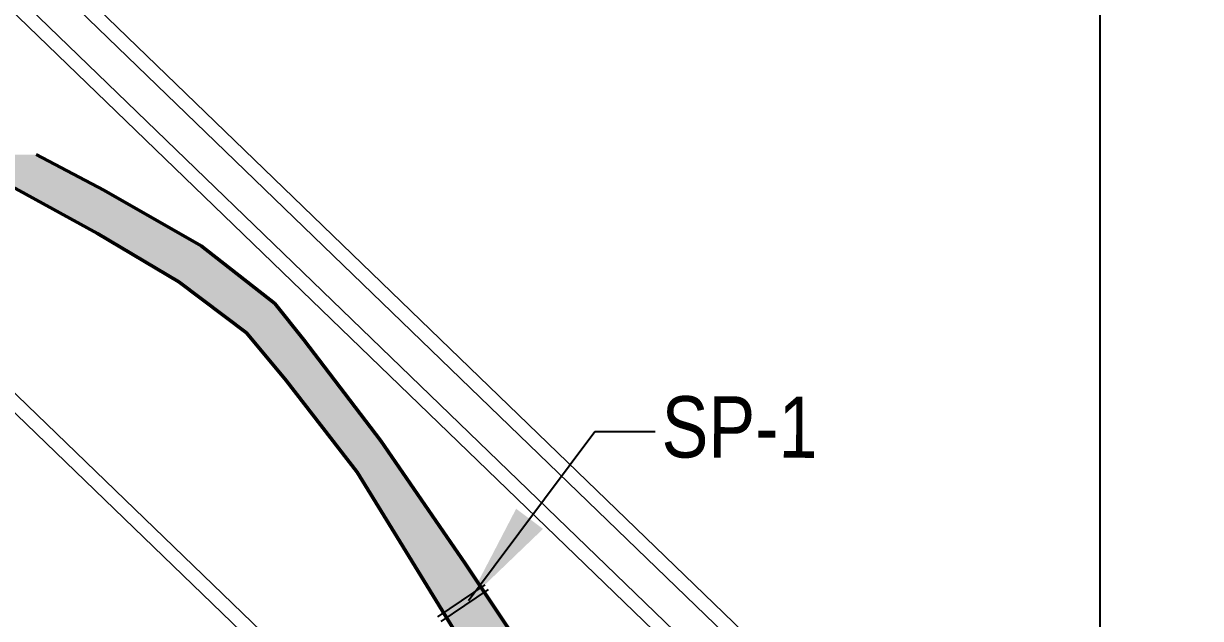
# Model space of a CAD drawing. Header units: metres. Extents: x 199095 to 216734, y 1644234 to 1657008.
# Drawn here: x 207446 to 208598, y 1655246 to 1655828 of the extents above; entities that cross this region are included whole.
import ezdxf

# ---------------------------------------------------------------- set-up
doc = ezdxf.new("R2010")
doc.units = ezdxf.units.M
doc.layers.add('GRID', color=7, linetype='Continuous')
doc.layers.add('STREAM', color=141, linetype='Continuous', lineweight=0)
doc.styles.get("Standard").update_dxf_attribs({"font": 'ARIALN.TTF'})
doc.dimstyles.get("Standard").update_dxf_attribs({"dimtxt": 0.18, "dimasz": 0.18, "dimexe": 0.18, "dimexo": 0.0625, "dimgap": 0.09, "dimtad": 0, "dimtih": 1, "dimtoh": 1, "dimdec": 4, "dimzin": 0, "dimdsep": 46, "dimtxsty": 'Standard', "dimcen": 0.09, "dimadec": 0, "dimazin": 0, "dimtfac": 1, "dimtdec": 4, "dimtofl": 0, "dimtmove": 0, "dimatfit": 3, "dimfxl": 1, "dimtolj": 1, "dimtzin": 0, "dimarcsym": 0})

msp = doc.modelspace()

# ---------------------------------------------------------------- hatches: boundary and pattern name
at = {"layer": 'STREAM', "lineweight": 50}
h = msp.add_hatch(color=256, dxfattribs=at)
h.dxf.hatch_style = 1
h.paths.add_polyline_path([(207457.8, 1655700), (207377.2, 1655700), (207394, 1655690.6), (207518, 1655622.8), (207597.5, 1655575.6), (207663.8, 1655525.7), (207702.8, 1655478.9), (207772.3, 1655389.3), (207814.3, 1655321.3), (207882, 1655210.8), (207970, 1655081.1), (208027.2, 1654981.5), (208047.5, 1654924.7), (208063.4, 1654848.6), (208063.4, 1654776.6), (208052.9, 1654698.6), (208039.7, 1654571.5), (208007.6, 1654358.2), (207995, 1654188.7), (207977.6, 1653970.3), (207958.6, 1653840.3), (207978.8, 1653721.9), (208033.9, 1653576.3), (208085.4, 1653445.1), (208138.7, 1653313.2), (208155.5, 1653261.2), (208167.5, 1653198.4), (208157.7, 1653137.5), (208087.3, 1652960), (208026.9, 1652821), (207940.1, 1652626.1), (207880.7, 1652507), (207826.9, 1652362.8), (207790.7, 1652279.4), (207778.2, 1652221.8), (207786.9, 1652203.8), (207779.9, 1652191.5), (207789.2, 1652143.3), (207817, 1652083.4), (207885.8, 1652019.6), (207961.3, 1651960.6), (208043.1, 1651905.7), (208093.5, 1651866.3), (208191, 1651806.8), (208271.5, 1651781.6), (208354.4, 1651774.8), (208406.7, 1651766.6), (208450.3, 1651769.6), (208511.2, 1651762), (208622.6, 1651742.7), (208709.1, 1651727.7), (208767.5, 1651703.1), (208880.8, 1651655.2), (208960.3, 1651629.4), (209047.6, 1651601.1), (209112.4, 1651576.1), (209196.4, 1651553.4), (209277.2, 1651524), (209329.6, 1651495.9), (209368.5, 1651435.4), (209379.7, 1651386.7), (209392.1, 1651322.8), (209405.9, 1651224.7), (209422.6, 1651106.9), (209430.6, 1651029.3), (209442.9, 1650879.6), (209459.9, 1650695.6), (209475.4, 1650525.5), (209489.2, 1650357.3), (209500, 1650227.4), (209506.6, 1650152.4), (209512.4, 1650092.7), (209525.5, 1650022.4), (209540.6, 1649962.5), (209562.9, 1649912.1), (209608, 1649793.3), (209649.4, 1649671.4), (209669.2, 1649606.8), (209702.9, 1649513), (209716.3, 1649480.9), (209725.7, 1649434.8), (209729.2, 1649390.7), (209734.2, 1649299.3), (209727.2, 1649235.2), (209735.7, 1649155.4), (209713.7, 1649077.3), (209668, 1648961.9), (209615.4, 1648860.4), (209502.7, 1648736.2), (209407.4, 1648670.8), (209296, 1648593.7), (209158.2, 1648489.6), (209028.2, 1648372.3), (208877.2, 1648243.5), (208771.1, 1648154.8), (208608.6, 1648032.8), (208438.7, 1647919), (208244.8, 1647801), (208186.7, 1647740.2), (208141.8, 1647686.8), (208116.6, 1647645), (208086, 1647566.4), (208078.3, 1647520.3), (208058.5, 1647448.8), (207992.3, 1647364.3), (207957.1, 1647312.5), (207945.9, 1647263.2), (207943.2, 1647219.6), (207952.9, 1647177.8), (207986.9, 1647111.2), (208015.6, 1647074.1), (208062.2, 1647004.8), (208124.6, 1646924.3), (208179.6, 1646845.6), (208193.5, 1646828), (208241.3, 1646828), (208234.7, 1646835.2), (208207.8, 1646869.9), (208175.1, 1646917), (208130.5, 1646988.8), (208070.1, 1647094.8), (208020.5, 1647172.6), (207986.7, 1647238.2), (207990.4, 1647275.8), (208044.2, 1647356.8), (208109.2, 1647444.1), (208115.8, 1647476.1), (208126.7, 1647553.7), (208149.1, 1647629.3), (208184.1, 1647684.7), (208238, 1647731.5), (208344.1, 1647796.4), (208461.4, 1647879.7), (208531.1, 1647931.4), (208634.3, 1648008.1), (208736.7, 1648077.3), (208844.9, 1648162.4), (208945.7, 1648250.8), (209013.7, 1648310.4), (209101.9, 1648385), (209199.3, 1648469.4), (209286.1, 1648536), (209361.4, 1648581.1), (209443, 1648635.8), (209508.1, 1648677.4), (209564.9, 1648728.2), (209626.1, 1648789.8), (209670.3, 1648859.6), (209707.9, 1648928.8), (209732.9, 1648981.7), (209756, 1649056.7), (209772.2, 1649130.5), (209780.3, 1649207.2), (209772.5, 1649324.6), (209772.5, 1649389.2), (209759.1, 1649473.6), (209732.8, 1649558.3), (209708.5, 1649619.7), (209682.9, 1649691.9), (209661.1, 1649753.3), (209636.1, 1649830.6), (209586.9, 1649970.1), (209559.2, 1650048.7), (209549, 1650123.7), (209555.7, 1650172.8), (209544.1, 1650243.9), (209532.5, 1650388.3), (209519.3, 1650481.1), (209512.4, 1650594.6), (209496.9, 1650717.3), (209489.7, 1650775.1), (209485, 1650870.2), (209472, 1651004.4), (209468, 1651046.1), (209460, 1651135.5), (209453.1, 1651214), (209436.5, 1651278.5), (209425.6, 1651375.2), (209403.8, 1651456.7), (209371.8, 1651500.9), (209312.8, 1651555.8), (209229.1, 1651589.2), (209111.9, 1651631.3), (209017.9, 1651658.7), (208876.7, 1651703), (208805.4, 1651732.1), (208725.6, 1651758.2), (208595.2, 1651785.9), (208465.2, 1651798.2), (208357.3, 1651806.7), (208275.8, 1651818.9), (208197, 1651836.9), (208135.6, 1651885), (208040, 1651951.5), (207909, 1652043.9), (207853.1, 1652091.6), (207831.1, 1652121.3), (207816, 1652161.8), (207830.5, 1652282.1), (207867.8, 1652360.8), (207919.6, 1652486.1), (208002.7, 1652652.9), (208069.6, 1652812.8), (208118.9, 1652930.5), (208188.6, 1653093.7), (208208, 1653153.8), (208207.4, 1653218.8), (208169.1, 1653353.1), (208119.3, 1653496.5), (208058.3, 1653641.4), (208030.4, 1653715.8), (208016.1, 1653766.9), (208008.3, 1653851), (208016.8, 1653936.7), (208024.2, 1654010.6), (208035.5, 1654131), (208045.5, 1654264.4), (208056.6, 1654331.4), (208067.3, 1654437.1), (208079.7, 1654559.3), (208095.2, 1654672.5), (208101.6, 1654749.4), (208105.6, 1654809.1), (208098.9, 1654906.7), (208062.3, 1655007.8), (207969.6, 1655162.9), (207878, 1655299.7), (207795.6, 1655420), (207720.1, 1655518.8), (207691.7, 1655554.2), (207619.4, 1655610.8), (207524.1, 1655665.3)])

# ---------------------------------------------------------------- linework, layer by layer
at = {"lineweight": 15, "flags": 128}
for points in [[(206346, 1656500), (211060.7, 1651950)], [(206366, 1656500), (211099.8, 1651931.6)], [(206751, 1656500), (211872.7, 1651557.3)], [(206771, 1656500), (211914, 1651536.7)], [(206817.5, 1656500), (212009.9, 1651488.9)], [(206837.5, 1656500), (212051.3, 1651468.3)]]:
    msp.add_lwpolyline(points, dxfattribs=at)
at = {"elevation": 226, "flags": 128}
msp.add_lwpolyline([(207897.5, 1655278.9), (207851, 1655247.7)], dxfattribs=at)
at = {"flags": 128}
msp.add_lwpolyline([(207854.6, 1655243.2), (207901.1, 1655274.5)], dxfattribs=at)
at = {"layer": 'GRID'}
msp.add_line((208500, 1656500), (208500, 1646828), dxfattribs=at)
at = {"layer": 'STREAM', "lineweight": 50, "elevation": 226, "flags": 128}
msp.add_lwpolyline([(207377.2, 1655700), (207394, 1655690.6), (207518, 1655622.8), (207597.5, 1655575.6), (207663.8, 1655525.7), (207702.8, 1655478.9), (207772.3, 1655389.3), (207814.3, 1655321.3), (207882, 1655210.8), (207970, 1655081.1), (208027.2, 1654981.5), (208047.5, 1654924.7), (208063.4, 1654848.6), (208063.4, 1654776.6), (208052.9, 1654698.6), (208039.7, 1654571.5), (208007.6, 1654358.2), (207995, 1654188.7), (207977.6, 1653970.3)], dxfattribs=at)
at = {"layer": 'STREAM', "lineweight": 50, "flags": 128}
msp.add_lwpolyline([(208024.2, 1654010.6), (208035.5, 1654131), (208045.5, 1654264.4), (208056.6, 1654331.4), (208067.3, 1654437.1), (208079.7, 1654559.3), (208095.2, 1654672.5), (208101.6, 1654749.4), (208105.6, 1654809.1), (208098.9, 1654906.7), (208062.3, 1655007.8), (207969.6, 1655162.9), (207878, 1655299.7), (207795.6, 1655420), (207720.1, 1655518.8), (207691.7, 1655554.2), (207619.4, 1655610.8), (207524.1, 1655665.3), (207457.8, 1655700)], dxfattribs=at)

# ---------------------------------------------------------------- texts
at = {"insert": (208147, 1655433, -473.6), "char_height": 60, "width": 1234.424, "attachment_point": 5, "rotation": 359.849}
msp.add_mtext('\\A1;{\\C1;SP-1}', dxfattribs=at)

# ---------------------------------------------------------------- leaders
msp.add_leader([(207881.3, 1655263.5), (208005.3, 1655429), (208064.3, 1655429)], dimstyle='Standard', override={"dimasz": 100})

doc.saveas('drawing.dxf')
